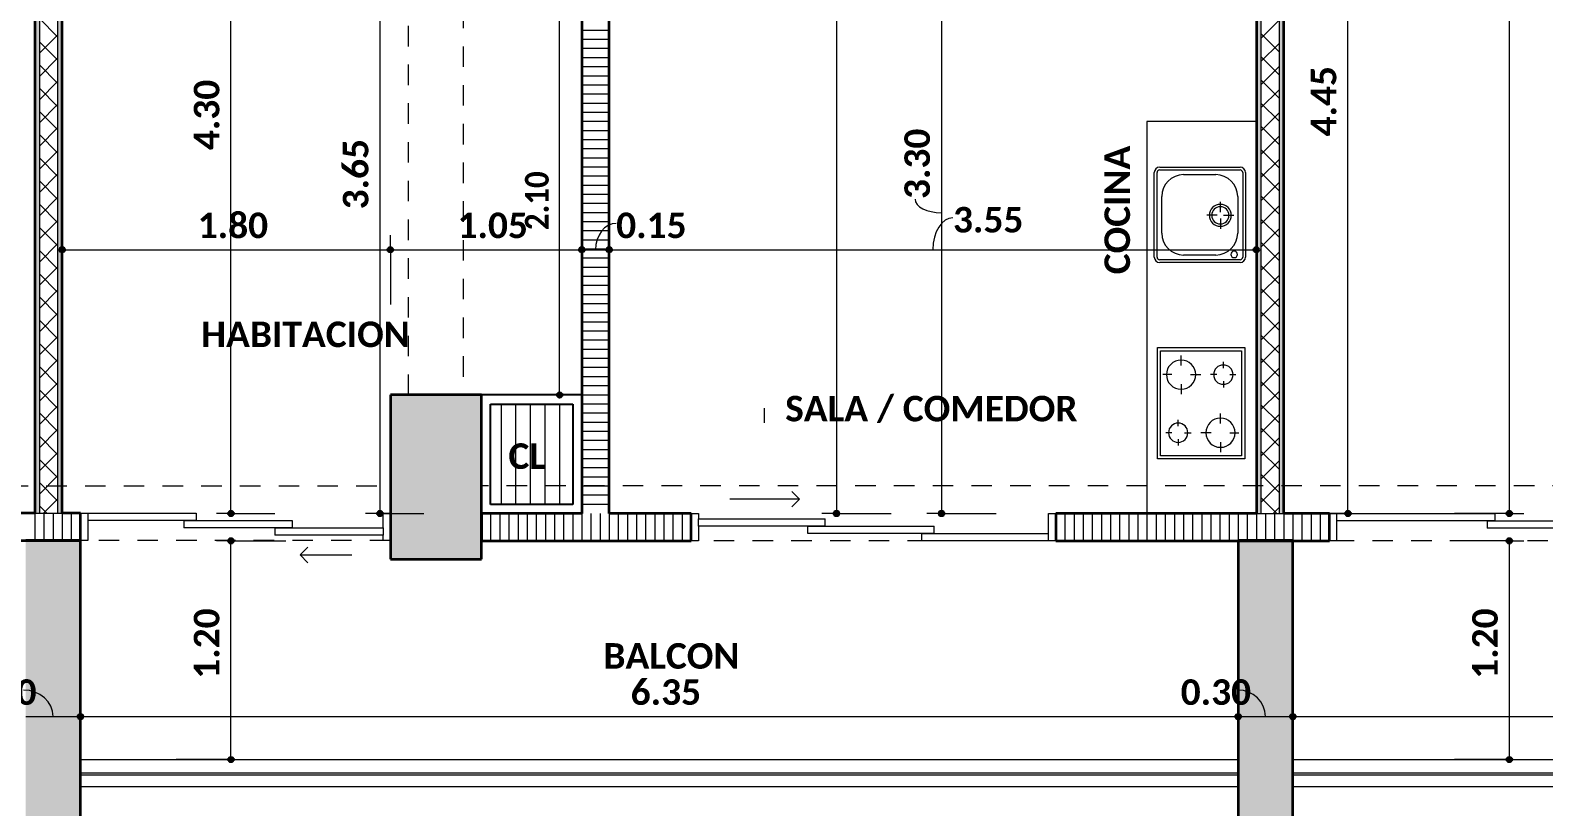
# Model space of a CAD drawing. Header units: metres. Extents: x -144 to 1000, y -717 to 29.
# Drawn here: x 602.01 to 610.31, y -569.48 to -565.22 of the extents above; entities that cross this region are included whole.
import ezdxf

# ---------------------------------------------------------------- set-up
doc = ezdxf.new("R2010")
doc.units = ezdxf.units.M
doc.linetypes.add('basculante modificado', pattern=[0.18, 0.1125, -0.0675])
doc.linetypes.add('Derribado', pattern=[0.36, 0.24, -0.12])
doc.layers.get('0').update_dxf_attribs({"color": 1})
for name, color, linetype, lineweight in [('A-ANNO-DIMS', 1, 'Continuous', 9), ('A-DETL', 1, 'Continuous', 9), ('A-DETL-GENF', 1, 'Continuous', 9), ('A-DETL-THIN', 1, 'Continuous', 9), ('A-DOOR', 1, 'Continuous', 9), ('A-DOOR-FRAM', 1, 'Continuous', 9), ('A-FLOR', 2, 'Continuous', 9), ('A-FLOR-HRAL', 1, 'Continuous', 9), ('A-GENM', 1, 'Continuous', 9), ('A-WALL', 4, 'Continuous', 9), ('G-ANNO-TEXT', 2, 'Continuous', 9), ('P-SANR-FIXT', 1, 'Continuous', 9), ('Q-SPCQ', 91, 'Continuous', 9), ('S-COLS', 7, 'Continuous', 9)]:
    doc.layers.add(name, color=color, linetype=linetype, lineweight=lineweight)
doc.layers.add('A-WALL-PATT', color=7, linetype='Continuous', lineweight=35, true_color=0x9c9c9c)
doc.styles.add('Calibri_B', font='calibrib.ttf', dxfattribs={"height": 0.165})
doc.styles.add('Calibri_B_5', font='calibrib.ttf', dxfattribs={"height": 0.66})
doc.styles.add('Calibri_B_6', font='calibrib.ttf', dxfattribs={"width": 0.9})

# ---------------------------------------------------------------- blocks, each defined once
blk = doc.blocks.new('P')
at = {"layer": 'A-ANNO-DIMS', "lineweight": 25}
h = blk.add_hatch(color=256, dxfattribs=at)
edge = h.paths.add_edge_path()
edge.add_arc((597.762, -503.4222), 0.015, 0, 360)
h = blk.add_hatch(color=256, dxfattribs=at)
edge = h.paths.add_edge_path()
edge.add_arc((599.5622, -503.4222), 0.015, 0, 360)
h = blk.add_hatch(color=256, dxfattribs=at)
edge = h.paths.add_edge_path()
edge.add_arc((599.5622, -503.4222), 0.015, 0, 360)
h = blk.add_hatch(color=256, dxfattribs=at)
edge = h.paths.add_edge_path()
edge.add_arc((600.6122, -503.4222), 0.015, 0, 360)
h = blk.add_hatch(color=256, dxfattribs=at)
edge = h.paths.add_edge_path()
edge.add_arc((600.6122, -503.4222), 0.015, 0, 360)
h = blk.add_hatch(color=256, dxfattribs=at)
edge = h.paths.add_edge_path()
edge.add_arc((600.7622, -503.4222), 0.015, 0, 360)
h = blk.add_hatch(color=256, dxfattribs=at)
edge = h.paths.add_edge_path()
edge.add_arc((600.7622, -503.4222), 0.015, 0, 360)
h = blk.add_hatch(color=256, dxfattribs=at)
edge = h.paths.add_edge_path()
edge.add_arc((604.3122, -503.4222), 0.015, 0, 360)
h = blk.add_hatch(color=256, dxfattribs=at)
edge = h.paths.add_edge_path()
edge.add_arc((600.4905, -504.2187), 0.015, 0, 360)
h = blk.add_hatch(color=256, dxfattribs=at)
edge = h.paths.add_edge_path()
edge.add_arc((598.6879, -504.8688), 0.015, 0, 360)
h = blk.add_hatch(color=256, dxfattribs=at)
edge = h.paths.add_edge_path()
edge.add_arc((599.5054, -504.8688), 0.015, 0, 360)
h = blk.add_hatch(color=256, dxfattribs=at)
edge = h.paths.add_edge_path()
edge.add_arc((602.0089, -504.8688), 0.015, 0, 360)
h = blk.add_hatch(color=256, dxfattribs=at)
edge = h.paths.add_edge_path()
edge.add_arc((602.5854, -504.8688), 0.015, 0, 360)
h = blk.add_hatch(color=256, dxfattribs=at)
edge = h.paths.add_edge_path()
edge.add_arc((604.8146, -504.8688), 0.015, 0, 360)
h = blk.add_hatch(color=256, dxfattribs=at)
edge = h.paths.add_edge_path()
edge.add_arc((605.6998, -504.8688), 0.015, 0, 360)
h = blk.add_hatch(color=256, dxfattribs=at)
edge = h.paths.add_edge_path()
edge.add_arc((598.6879, -505.0188), 0.015, 0, 360)
h = blk.add_hatch(color=256, dxfattribs=at)
edge = h.paths.add_edge_path()
edge.add_arc((605.6998, -505.0188), 0.015, 0, 360)
h = blk.add_hatch(color=256, dxfattribs=at)
edge = h.paths.add_edge_path()
edge.add_arc((597.862, -505.9826), 0.015, 0, 360)
h = blk.add_hatch(color=256, dxfattribs=at)
edge = h.paths.add_edge_path()
edge.add_arc((597.862, -505.9826), 0.015, 0, 360)
h = blk.add_hatch(color=256, dxfattribs=at)
edge = h.paths.add_edge_path()
edge.add_arc((604.2122, -505.9826), 0.015, 0, 360)
h = blk.add_hatch(color=256, dxfattribs=at)
edge = h.paths.add_edge_path()
edge.add_arc((604.2122, -505.9826), 0.015, 0, 360)
h = blk.add_hatch(color=256, dxfattribs=at)
edge = h.paths.add_edge_path()
edge.add_arc((604.5122, -505.9826), 0.015, 0, 360)
h = blk.add_hatch(color=256, dxfattribs=at)
edge = h.paths.add_edge_path()
edge.add_arc((604.5122, -505.9826), 0.015, 0, 360)
h = blk.add_hatch(color=256, dxfattribs=at)
edge = h.paths.add_edge_path()
edge.add_arc((598.6879, -506.2186), 0.015, 0, 360)
h = blk.add_hatch(color=256, dxfattribs=at)
edge = h.paths.add_edge_path()
edge.add_arc((605.6998, -506.2186), 0.015, 0, 360)
at = {"layer": 'A-WALL-PATT', "true_color": 0x747474}
blk.add_hatch(color=8, dxfattribs=at).paths.add_polyline_path([(597.612, -504.8677), (597.637, -504.8677), (597.637, -500.4187), (597.612, -500.4187), (597.612, -502.344)])
at = {"layer": 'A-WALL-PATT', "lineweight": 5, "true_color": 0x747474}
for points in [[(604.4372, -504.8688), (604.4622, -504.8688), (604.4622, -500.4187), (604.4372, -500.4187), (604.4372, -504.8517)], [(597.762, -504.8677), (597.762, -500.5437), (597.737, -500.5447), (597.737, -504.8677)]]:
    blk.add_hatch(color=8, dxfattribs=at).paths.add_polyline_path(points)
at = {"layer": 'A-WALL-PATT', "true_color": 0x747474}
h = blk.add_hatch(color=8, dxfattribs=at)
h.paths.add_polyline_path([(604.3372, -504.8688), (604.3372, -501.5687), (604.3122, -501.5687), (604.3122, -504.8688)])
h.paths.add_polyline_path([(604.3372, -501.4687), (604.3372, -500.5437), (604.3122, -500.5447), (604.3122, -501.4687)])
at = {"layer": 'A-WALL-PATT', "lineweight": 5, "true_color": 0x747474}
h = blk.add_hatch(color=8, dxfattribs=at)
h.paths.add_polyline_path([(604.2122, -506.7686), (604.5122, -506.7686), (604.5122, -505.0177), (604.2122, -505.0177), (604.2122, -506.3686)])
h.paths.add_polyline_path([(597.862, -506.7686), (597.862, -505.0177), (597.562, -505.0177), (597.562, -506.7686)])
at = {"layer": 'S-COLS', "true_color": 0x5b5b5b}
h = blk.add_hatch(color=251, dxfattribs=at)
h.paths.add_polyline_path([(591.8622, -505.1188), (592.3622, -505.1188), (592.3622, -504.2188), (591.8622, -504.2188), (591.8622, -504.9427)])
h.paths.add_polyline_path([(610.1601, -505.1188), (610.162, -505.1188), (610.162, -504.2188), (609.662, -504.2188), (609.662, -505.1188), (610.0712, -505.1188)])
h.paths.add_polyline_path([(600.0622, -505.1187), (600.0622, -504.2187), (599.5622, -504.2187), (599.5622, -505.1187)])
h.paths.add_polyline_path([(595.762, -497.4187), (597.7621, -497.4187), (597.7618, -496.9188), (596.062, -496.9188), (596.062, -494.7688), (597.7623, -494.7688), (597.7618, -494.2688), (595.762, -494.2688), (595.762, -497.3959)])
h.paths.add_polyline_path([(592.1348, -497.4187), (592.3621, -497.4187), (592.3621, -496.7188), (591.8621, -496.7188), (591.8621, -497.4187), (591.9232, -497.4187)])
h.paths.add_polyline_path([(600.0621, -497.4187), (600.0621, -496.5187), (599.5621, -496.5187), (599.5621, -497.4187)])
h.paths.add_polyline_path([(605.9709, -497.4187), (606.3623, -497.4187), (606.3623, -494.2687), (605.8623, -494.2687), (605.8623, -497.4187)])
h.paths.add_polyline_path([(609.7623, -497.4187), (610.1623, -497.4187), (610.1623, -496.7188), (609.7623, -496.7188), (609.7623, -496.9461)])
h.paths.add_polyline_path([(599.5623, -495.1688), (600.0623, -495.1688), (600.0623, -494.2688), (599.5623, -494.2688), (599.5623, -495.1468)])
h.paths.add_polyline_path([(592.137, -494.9688), (592.362, -494.9688), (592.362, -494.2677), (591.862, -494.2688), (591.862, -494.9688), (591.8813, -494.9688)])
h.paths.add_polyline_path([(609.8433, -494.9688), (610.1623, -494.9688), (610.1623, -494.2677), (609.7623, -494.2677), (609.7623, -494.9688)])
h.paths.add_polyline_path([(599.6372, -486.2688), (600.0622, -486.2688), (600.0622, -485.3688), (599.5622, -485.3688), (599.5622, -486.2688)])
h.paths.add_polyline_path([(609.9851, -486.2688), (610.1622, -486.2688), (610.1622, -485.3688), (609.6622, -485.3688), (609.6622, -486.2688), (609.9268, -486.2688)])
h.paths.add_polyline_path([(592.4922, -485.6688), (592.9622, -485.6688), (592.9622, -485.1688), (592.0622, -485.1688), (592.0622, -485.6688), (592.4872, -485.6688)])
at = {"layer": 'A-ANNO-DIMS'}
for p, q in [((602.0089, -498.9187), (602.0089, -504.8688)), ((605.6998, -504.8688), (605.6998, -499.1187)), ((604.8146, -504.8688), (604.8146, -500.4187)), ((598.6879, -504.8688), (598.6879, -500.5687)), ((599.5054, -504.8688), (599.5054, -501.2187)), ((602.5854, -501.5687), (602.5854, -504.8688)), ((600.4905, -504.2187), (600.4905, -502.1187)), ((597.762, -503.4222), (597.762, -503.1222)), ((600.6122, -503.4222), (600.6122, -503.1222)), ((600.6122, -503.4222), (600.6122, -503.1222)), ((600.7622, -503.4222), (600.7622, -503.1222)), ((600.7622, -503.4222), (600.7622, -503.1222)), ((604.3122, -503.4222), (604.3122, -503.1222)), ((599.5622, -503.4222), (599.5622, -503.3422)), ((599.5622, -503.4222), (599.5622, -503.3422)), ((597.762, -503.4222), (599.5622, -503.4222)), ((597.762, -503.4222), (597.762, -503.5022)), ((599.5622, -503.4222), (599.5622, -503.7222)), ((599.5622, -503.4222), (600.6122, -503.4222)), ((599.5622, -503.4222), (599.5622, -503.7222)), ((600.6122, -503.4222), (600.6122, -503.5022)), ((600.6122, -503.4222), (600.7622, -503.4222)), ((600.6122, -503.4222), (600.6122, -503.5022)), ((600.7622, -503.4222), (600.7622, -503.5022)), ((600.7622, -503.4222), (604.3122, -503.4222)), ((600.7622, -503.4222), (600.7622, -503.5022)), ((604.3122, -503.4222), (604.3122, -503.5022)), ((600.4905, -504.2187), (600.1905, -504.2187)), ((600.4905, -504.2187), (600.5705, -504.2187)), ((598.6879, -504.8688), (598.6079, -504.8688)), ((599.5054, -504.8688), (599.4254, -504.8688)), ((602.0089, -504.8688), (601.9289, -504.8688)), ((602.0089, -504.8688), (602.3089, -504.8688)), ((602.5854, -504.8688), (602.5054, -504.8688)), ((602.5854, -504.8688), (602.8854, -504.8688)), ((604.8146, -504.8688), (604.5146, -504.8688)), ((604.8146, -504.8688), (604.8946, -504.8688)), ((605.6998, -504.8688), (605.3998, -504.8688)), ((605.6998, -504.8688), (605.7798, -504.8688)), ((598.6879, -505.0188), (598.6079, -505.0188)), ((598.6879, -506.2186), (598.6879, -505.0188)), ((598.6879, -505.0188), (598.9879, -505.0188)), ((605.6998, -505.0188), (605.3998, -505.0188)), ((605.6998, -506.2186), (605.6998, -505.0188)), ((605.6998, -505.0188), (605.7798, -505.0188)), ((597.862, -505.9826), (597.862, -505.6826)), ((597.862, -505.9826), (597.862, -505.6826)), ((604.2122, -505.9826), (604.2122, -505.6826)), ((604.2122, -505.9826), (604.2122, -505.6826)), ((604.5122, -505.9826), (604.5122, -505.6826)), ((604.5122, -505.9826), (604.5122, -505.6826)), ((597.562, -505.9826), (597.862, -505.9826)), ((597.862, -505.9826), (597.862, -506.0626)), ((597.862, -505.9826), (604.2122, -505.9826)), ((597.862, -505.9826), (597.862, -506.0626)), ((604.2122, -505.9826), (604.2122, -506.0626)), ((604.2122, -505.9826), (604.5122, -505.9826)), ((604.2122, -505.9826), (604.2122, -506.0626)), ((604.5122, -505.9826), (604.5122, -506.0626)), ((604.5122, -505.9826), (610.012, -505.9826)), ((604.5122, -505.9826), (604.5122, -506.0626)), ((598.6879, -506.2186), (598.3879, -506.2186)), ((598.6879, -506.2186), (598.7679, -506.2186)), ((605.6998, -506.2186), (605.3998, -506.2186)), ((605.6998, -506.2186), (605.7798, -506.2186))]:
    blk.add_line(p, q, dxfattribs=at)
at = {"layer": 'A-ANNO-DIMS', "linetype": 'Derribado'}
for p, q in [((598.6879, -504.8688), (598.9879, -504.8688)), ((599.5054, -504.8688), (599.8054, -504.8688))]:
    blk.add_line(p, q, dxfattribs=at)
at = {"layer": 'A-ANNO-DIMS', "lineweight": 25}
for centre in [(597.762, -503.4222), (599.5622, -503.4222), (599.5622, -503.4222), (600.6122, -503.4222), (600.6122, -503.4222), (600.7622, -503.4222), (600.7622, -503.4222), (604.3122, -503.4222), (600.4905, -504.2187), (598.6879, -504.8688), (599.5054, -504.8688), (602.0089, -504.8688), (602.5854, -504.8688), (604.8146, -504.8688), (605.6998, -504.8688), (598.6879, -505.0188), (605.6998, -505.0188), (597.862, -505.9826), (597.862, -505.9826), (604.2122, -505.9826), (604.2122, -505.9826), (604.5122, -505.9826), (604.5122, -505.9826), (598.6879, -506.2186), (605.6998, -506.2186)]:
    blk.add_circle(centre, 0.015, dxfattribs=at)
at = {"layer": 'A-ANNO-DIMS'}
for centre, major_axis, ratio in [((602.5854, -503.1436), (-0.1451, 0), 0.517741), ((600.8008, -503.4222), (0, 0.1451), 0.783109), ((602.6481, -503.4222), (0, 0.176), 0.62984), ((597.549, -505.9826), (0.163, 0), 0.890148), ((604.2106, -505.9826), (0.1516, 0), 0.957293)]:
    blk.add_ellipse(centre, major_axis=major_axis, ratio=ratio, start_param=0, end_param=1.570796, dxfattribs=at)
at = {"layer": 'A-DETL', "color": 7, "linetype": 'basculante modificado'}
for p, q in [((599.6622, -504.2187), (599.6622, -497.4187)), ((599.9622, -497.4187), (599.9622, -504.2187)), ((592.3622, -504.7177), (599.5622, -504.7177)), ((609.662, -504.7177), (600.0622, -504.7177)), ((599.5622, -505.0177), (592.3622, -505.0177)), ((600.0612, -505.0177), (609.662, -505.0177))]:
    blk.add_line(p, q, dxfattribs=at)
at = {"layer": 'A-DETL', "color": 253, "true_color": 0xb6b6b6}
blk.add_line((601.6122, -504.2913), (601.6122, -504.3713), dxfattribs=at)
at = {"layer": 'A-DETL-GENF', "color": 251, "true_color": 0x535353}
for p, q in [((600.1708, -504.8188), (600.1708, -504.2687)), ((600.2508, -504.8188), (600.2508, -504.2687)), ((600.3308, -504.8188), (600.3308, -504.2687)), ((600.4108, -504.8188), (600.4108, -504.2687)), ((600.4908, -504.8188), (600.4908, -504.2687))]:
    blk.add_line(p, q, dxfattribs=at)
at = {"layer": 'A-DETL-THIN'}
for p, q in [((600.5622, -504.2687), (600.1122, -504.2687)), ((600.1122, -504.2687), (600.1122, -504.8188)), ((600.5622, -504.8188), (600.5622, -504.2687)), ((600.1122, -504.8188), (600.5622, -504.8188))]:
    blk.add_line(p, q, dxfattribs=at)
at = {"layer": 'A-DOOR'}
for p, q in [((601.8066, -504.7901), (601.4232, -504.7901)), ((601.8066, -504.7901), (601.7642, -504.7477)), ((601.8066, -504.7901), (601.7642, -504.8325)), ((599.0678, -505.0963), (599.1102, -505.0539)), ((599.0678, -505.0963), (599.1102, -505.1388)), ((599.0678, -505.0963), (599.3511, -505.0963))]:
    blk.add_line(p, q, dxfattribs=at)
at = {"layer": 'A-DOOR-FRAM', "lineweight": 15}
for p, q in [((597.8622, -504.8677), (597.9022, -504.8677)), ((599.5222, -504.9477), (599.5222, -504.8677)), ((599.5222, -504.8677), (599.5622, -504.8677)), ((601.2122, -504.8688), (601.2522, -504.8688)), ((601.2522, -504.8688), (601.2522, -504.8988)), ((603.1722, -504.8688), (603.2122, -504.8688)), ((603.1722, -504.9788), (603.1722, -504.8688)), ((604.7124, -504.8688), (604.7524, -504.8688)), ((597.9022, -504.9077), (597.9022, -505.0177)), ((601.2522, -504.9388), (601.2522, -505.0188)), ((604.7524, -504.9088), (604.7524, -505.0188)), ((597.9022, -505.0177), (597.8622, -505.0177)), ((599.5222, -505.0177), (599.5222, -504.9877)), ((599.5622, -505.0177), (599.5222, -505.0177)), ((601.2522, -505.0188), (601.2122, -505.0188)), ((603.2122, -505.0188), (603.1722, -505.0188)), ((604.7524, -505.0188), (604.7124, -505.0188))]:
    blk.add_line(p, q, dxfattribs=at)
at = {"layer": 'A-DOOR-FRAM'}
for p, q in [((597.9022, -504.8677), (598.4964, -504.8677)), ((597.9022, -504.8677), (597.9022, -504.9077)), ((598.4964, -504.8677), (598.4964, -504.9077)), ((604.7524, -504.8688), (605.6199, -504.8688)), ((604.7524, -504.8688), (604.7524, -504.9088)), ((605.6199, -504.8688), (605.6199, -504.9088)), ((598.4964, -504.9077), (597.9022, -504.9077)), ((598.4289, -504.9077), (599.023, -504.9077)), ((598.4289, -504.9077), (598.4289, -504.9477)), ((599.023, -504.9477), (598.4289, -504.9477)), ((598.928, -504.9477), (599.5222, -504.9477)), ((598.928, -504.9477), (598.928, -504.9877)), ((599.023, -504.9077), (599.023, -504.9477)), ((599.5222, -504.9477), (599.5222, -504.9877)), ((601.2522, -504.8988), (601.9464, -504.8988)), ((601.2522, -504.9388), (601.2522, -504.8988)), ((601.9464, -504.9388), (601.2522, -504.9388)), ((601.8514, -504.9388), (602.5455, -504.9388)), ((601.8514, -504.9788), (601.8514, -504.9388)), ((601.9464, -504.9388), (601.9464, -504.8988)), ((602.5455, -504.9788), (602.5455, -504.9388)), ((605.6199, -504.9088), (604.7524, -504.9088)), ((605.579, -504.9088), (606.4465, -504.9088)), ((605.579, -504.9088), (605.579, -504.9488)), ((606.4465, -504.9488), (605.579, -504.9488)), ((599.5222, -504.9877), (598.928, -504.9877)), ((602.5455, -504.9788), (601.8514, -504.9788)), ((602.478, -504.9788), (603.1722, -504.9788)), ((602.478, -505.0188), (602.478, -504.9788)), ((603.1722, -505.0188), (602.478, -505.0188)), ((603.1722, -505.0188), (603.1722, -504.9788))]:
    blk.add_line(p, q, dxfattribs=at)
at = {"layer": 'A-FLOR'}
for p, q in [((604.3122, -502.7188), (603.7122, -502.7188)), ((603.7122, -502.7188), (603.7122, -504.8688))]:
    blk.add_line(p, q, dxfattribs=at)
at = {"layer": 'A-FLOR-HRAL'}
for p, q in [((604.2122, -506.2926), (597.862, -506.2926)), ((604.2122, -506.3046), (597.862, -506.3046)), ((610.0712, -506.2926), (604.5122, -506.2926)), ((610.0832, -506.3046), (604.5122, -506.3046))]:
    blk.add_line(p, q, dxfattribs=at)
at = {"layer": 'A-GENM', "lineweight": 25}
for p, q in [((600.0622, -504.2187), (600.0622, -504.8688)), ((600.6122, -504.2187), (600.0622, -504.2187)), ((600.6122, -504.8688), (600.6122, -504.2187)), ((600.1122, -504.8188), (600.1122, -504.2687)), ((600.1122, -504.2687), (600.5622, -504.2687)), ((600.5622, -504.2687), (600.5622, -504.8188)), ((600.0622, -504.8688), (600.6122, -504.8688)), ((600.5622, -504.8188), (600.1122, -504.8188))]:
    blk.add_line(p, q, dxfattribs=at)
at = {"layer": 'A-WALL', "lineweight": 35}
for p, q in [((597.612, -500.4187), (597.612, -504.8677)), ((604.4622, -504.8688), (604.4622, -500.4187)), ((597.762, -504.8677), (597.762, -500.5687)), ((604.3122, -501.5687), (604.3122, -504.8688)), ((600.6122, -502.1187), (600.6122, -504.8688)), ((600.7622, -504.8688), (600.7622, -502.1187)), ((597.612, -504.8677), (597.312, -504.8677)), ((597.8622, -504.8677), (597.762, -504.8677)), ((597.8622, -505.0177), (597.8622, -504.8677)), ((600.6122, -504.8688), (600.0622, -504.8688)), ((600.0622, -504.8688), (600.0622, -505.0188)), ((601.2122, -504.8688), (600.7622, -504.8688)), ((601.2122, -505.0188), (601.2122, -504.8688)), ((604.3122, -504.8688), (603.2122, -504.8688)), ((603.2122, -504.8688), (603.2122, -505.0188)), ((604.7124, -504.8688), (604.4622, -504.8688)), ((604.7124, -505.0188), (604.7124, -504.8688)), ((597.312, -505.0177), (597.8622, -505.0177)), ((597.862, -505.0177), (597.562, -505.0177)), ((597.862, -506.7686), (597.862, -505.0177)), ((600.0622, -505.0188), (601.2122, -505.0188)), ((603.2122, -505.0188), (604.7124, -505.0188)), ((604.5122, -505.0177), (604.2122, -505.0177)), ((604.2122, -505.0177), (604.2122, -506.7686)), ((604.5122, -506.7686), (604.5122, -505.0177))]:
    blk.add_line(p, q, dxfattribs=at)
at = {"layer": 'A-WALL'}
for p, q in [((597.637, -500.4437), (597.637, -504.8677)), ((604.4372, -500.4437), (604.4372, -504.8688)), ((597.737, -500.5437), (597.737, -504.8677)), ((604.3372, -500.5437), (604.3372, -504.8688)), ((597.612, -504.8677), (597.762, -504.8677)), ((604.3122, -504.8688), (604.4622, -504.8688)), ((597.862, -506.2186), (604.2122, -506.2186)), ((604.5122, -506.2186), (610.012, -506.2186)), ((604.2122, -506.3686), (597.862, -506.3686)), ((610.162, -506.3686), (604.5122, -506.3686))]:
    blk.add_line(p, q, dxfattribs=at)
at = {"layer": 'A-WALL-PATT', "color": 1, "lineweight": 5, "true_color": 0xff0000}
for p, q in [((597.737, -502.2537), (597.637, -502.1537)), ((604.3372, -502.2625), (604.4372, -502.1625)), ((604.4372, -502.3354), (604.3372, -502.2354)), ((597.637, -502.3441), (597.737, -502.2441)), ((597.737, -502.381), (597.637, -502.281)), ((604.3372, -502.3898), (604.4372, -502.2898)), ((597.637, -502.4714), (597.737, -502.3714)), ((604.4372, -502.4626), (604.3372, -502.3626)), ((597.737, -502.5083), (597.637, -502.4083)), ((604.3372, -502.517), (604.4372, -502.417)), ((597.637, -502.5987), (597.737, -502.4987)), ((597.737, -502.6355), (597.637, -502.5355)), ((604.4372, -502.5899), (604.3372, -502.4899)), ((604.3372, -502.6443), (604.4372, -502.5443)), ((597.637, -502.726), (597.737, -502.626)), ((604.4372, -502.7172), (604.3372, -502.6172)), ((597.737, -502.7628), (597.637, -502.6628)), ((604.3372, -502.7716), (604.4372, -502.6716)), ((597.637, -502.8533), (597.737, -502.7533)), ((597.737, -502.8901), (597.637, -502.7901)), ((604.4372, -502.8445), (604.3372, -502.7445)), ((604.3372, -502.8989), (604.4372, -502.7989)), ((597.637, -502.9805), (597.737, -502.8805)), ((604.4372, -502.9718), (604.3372, -502.8718)), ((597.737, -503.0174), (597.637, -502.9174)), ((604.3372, -503.0262), (604.4372, -502.9262)), ((597.637, -503.1078), (597.737, -503.0078)), ((597.737, -503.1447), (597.637, -503.0447)), ((604.4372, -503.099), (604.3372, -502.999)), ((604.3372, -503.1534), (604.4372, -503.0534)), ((597.637, -503.2351), (597.737, -503.1351)), ((604.4372, -503.2263), (604.3372, -503.1263)), ((597.737, -503.2719), (597.637, -503.1719)), ((604.3372, -503.2807), (604.4372, -503.1807)), ((597.637, -503.3624), (597.737, -503.2624)), ((597.737, -503.3992), (597.637, -503.2992)), ((604.4372, -503.3536), (604.3372, -503.2536)), ((604.3372, -503.408), (604.4372, -503.308)), ((597.637, -503.4897), (597.737, -503.3897)), ((604.4372, -503.4809), (604.3372, -503.3809)), ((597.737, -503.5265), (597.637, -503.4265)), ((604.3372, -503.5353), (604.4372, -503.4353)), ((597.637, -503.6169), (597.737, -503.5169)), ((597.737, -503.6538), (597.637, -503.5538)), ((604.4372, -503.6081), (604.3372, -503.5081)), ((604.3372, -503.6626), (604.4372, -503.5626)), ((597.637, -503.7442), (597.737, -503.6442)), ((604.4372, -503.7354), (604.3372, -503.6354)), ((597.737, -503.7811), (597.637, -503.6811)), ((604.3372, -503.7898), (604.4372, -503.6898)), ((597.637, -503.8715), (597.737, -503.7715)), ((597.737, -503.9083), (597.637, -503.8083)), ((604.4372, -503.8627), (604.3372, -503.7627)), ((604.3372, -503.9171), (604.4372, -503.8171)), ((604.4372, -503.99), (604.3372, -503.89)), ((597.637, -503.9988), (597.737, -503.8988)), ((597.737, -504.0356), (597.637, -503.9356)), ((604.3372, -504.0444), (604.4372, -503.9444)), ((597.637, -504.126), (597.737, -504.026)), ((597.737, -504.1629), (597.637, -504.0629)), ((604.4372, -504.1173), (604.3372, -504.0173)), ((604.3372, -504.1717), (604.4372, -504.0717)), ((604.4372, -504.2445), (604.3372, -504.1445)), ((597.637, -504.2533), (597.737, -504.1533)), ((597.737, -504.2902), (597.637, -504.1902)), ((604.3372, -504.299), (604.4372, -504.199)), ((597.637, -504.3806), (597.737, -504.2806)), ((604.4372, -504.3718), (604.3372, -504.2718)), ((597.737, -504.4175), (597.637, -504.3175)), ((604.3372, -504.4262), (604.4372, -504.3262)), ((597.637, -504.5079), (597.737, -504.4079)), ((597.737, -504.5447), (597.637, -504.4447)), ((604.4372, -504.4991), (604.3372, -504.3991)), ((604.3372, -504.5535), (604.4372, -504.4535)), ((597.637, -504.6352), (597.737, -504.5352)), ((604.4372, -504.6264), (604.3372, -504.5264)), ((597.737, -504.672), (597.637, -504.572)), ((604.3372, -504.6808), (604.4372, -504.5808)), ((597.637, -504.7624), (597.737, -504.6624)), ((597.737, -504.7993), (597.637, -504.6993)), ((604.4372, -504.7537), (604.3372, -504.6537)), ((604.3372, -504.8081), (604.4372, -504.7081)), ((597.659, -504.8677), (597.737, -504.7897)), ((604.425, -504.8688), (604.3372, -504.7809)), ((597.6781, -504.8677), (597.637, -504.8266)), ((604.4038, -504.8688), (604.4372, -504.8354))]:
    blk.add_line(p, q, dxfattribs=at)
at = {"layer": 'A-WALL-PATT', "color": 8, "lineweight": 5, "true_color": 0x727272}
for p, q in [((600.7622, -502.2188), (600.6122, -502.2188)), ((600.7622, -502.2688), (600.6122, -502.2688)), ((600.7622, -502.3188), (600.6122, -502.3188)), ((600.7622, -502.3688), (600.6122, -502.3688)), ((600.7622, -502.4188), (600.6122, -502.4188)), ((600.7622, -502.4688), (600.6122, -502.4688)), ((600.7622, -502.5188), (600.6122, -502.5188)), ((600.7622, -502.5688), (600.6122, -502.5688)), ((600.7622, -502.6188), (600.6122, -502.6188)), ((600.7622, -502.6688), (600.6122, -502.6688)), ((600.7622, -502.7188), (600.6122, -502.7188)), ((600.7622, -502.7688), (600.6122, -502.7688)), ((600.7622, -502.8188), (600.6122, -502.8188)), ((600.7622, -502.8688), (600.6122, -502.8688)), ((600.7622, -502.9188), (600.6122, -502.9188)), ((600.7622, -502.9688), (600.6122, -502.9688)), ((600.7622, -503.0188), (600.6122, -503.0188)), ((600.7622, -503.0688), (600.6122, -503.0688)), ((600.7622, -503.1188), (600.6122, -503.1188)), ((600.7622, -503.1688), (600.6122, -503.1688)), ((600.7622, -503.2188), (600.6122, -503.2188)), ((600.7622, -503.2688), (600.6122, -503.2688)), ((600.7622, -503.3188), (600.6122, -503.3188)), ((600.7622, -503.3688), (600.6122, -503.3688)), ((600.7622, -503.4188), (600.6122, -503.4188)), ((600.7622, -503.4688), (600.6122, -503.4688)), ((600.7622, -503.5188), (600.6122, -503.5188)), ((600.7622, -503.5688), (600.6122, -503.5688)), ((600.7622, -503.6188), (600.6122, -503.6188)), ((600.7622, -503.6688), (600.6122, -503.6688)), ((600.7622, -503.7188), (600.6122, -503.7188)), ((600.7622, -503.7688), (600.6122, -503.7688)), ((600.7622, -503.8188), (600.6122, -503.8188)), ((600.7622, -503.8688), (600.6122, -503.8688)), ((600.7622, -503.9188), (600.6122, -503.9188)), ((600.7622, -503.9688), (600.6122, -503.9688)), ((600.7622, -504.0188), (600.6122, -504.0188)), ((600.7622, -504.0688), (600.6122, -504.0688)), ((600.7622, -504.1188), (600.6122, -504.1188)), ((600.7622, -504.1688), (600.6122, -504.1688)), ((600.7622, -504.2188), (600.6122, -504.2188)), ((600.7622, -504.2688), (600.6122, -504.2688)), ((600.7622, -504.3188), (600.6122, -504.3188)), ((600.7622, -504.3688), (600.6122, -504.3688)), ((600.7622, -504.4188), (600.6122, -504.4188)), ((600.7622, -504.4688), (600.6122, -504.4688)), ((600.7622, -504.5188), (600.6122, -504.5188)), ((600.7622, -504.5688), (600.6122, -504.5688)), ((600.7622, -504.6188), (600.6122, -504.6188)), ((600.7622, -504.6688), (600.6122, -504.6688)), ((600.7622, -504.7188), (600.6122, -504.7188)), ((600.7622, -504.7688), (600.6122, -504.7688)), ((597.6118, -504.8677), (597.6118, -505.0177)), ((597.6618, -504.8677), (597.6618, -505.0177)), ((597.7118, -504.8677), (597.7118, -505.0177)), ((597.7618, -504.8677), (597.7618, -505.0177)), ((597.8118, -504.8677), (597.8118, -505.0177)), ((597.8618, -504.8677), (597.8618, -505.0177)), ((600.0622, -504.8688), (600.0622, -505.0188)), ((600.1122, -504.8688), (600.1122, -505.0188)), ((600.1622, -504.8688), (600.1622, -505.0188)), ((600.2122, -504.8688), (600.2122, -505.0188)), ((600.2622, -504.8688), (600.2622, -505.0188)), ((600.3122, -504.8688), (600.3122, -505.0188)), ((600.3622, -504.8688), (600.3622, -505.0188)), ((600.4122, -504.8688), (600.4122, -505.0188)), ((600.4622, -504.8688), (600.4622, -505.0188)), ((600.5122, -504.8688), (600.5122, -505.0188)), ((600.5622, -504.8688), (600.5622, -505.0188)), ((600.7622, -504.8188), (600.6122, -504.8188)), ((600.6122, -504.8688), (600.6122, -505.0188)), ((600.6622, -504.8688), (600.6622, -505.0188)), ((600.7122, -504.8688), (600.7122, -505.0188)), ((600.7622, -504.8688), (600.7622, -505.0188)), ((600.8122, -504.8688), (600.8122, -505.0188)), ((600.8622, -504.8688), (600.8622, -505.0188)), ((600.9122, -504.8688), (600.9122, -505.0188)), ((600.9622, -504.8688), (600.9622, -505.0188)), ((601.0122, -504.8688), (601.0122, -505.0188)), ((601.0622, -504.8688), (601.0622, -505.0188)), ((601.1122, -504.8688), (601.1122, -505.0188)), ((601.1622, -504.8688), (601.1622, -505.0188)), ((603.2122, -504.8688), (603.2122, -505.0188)), ((603.2622, -504.8688), (603.2622, -505.0187)), ((603.3122, -504.8688), (603.3122, -505.0187)), ((603.3622, -504.8688), (603.3622, -505.0186)), ((603.4122, -504.8688), (603.4122, -505.0186)), ((603.4622, -504.8688), (603.4622, -505.0186)), ((603.5122, -504.8688), (603.5122, -505.0185)), ((603.5622, -504.8688), (603.5622, -505.0185)), ((603.6122, -504.8688), (603.6122, -505.0185)), ((603.6622, -504.8688), (603.6622, -505.0184)), ((603.7122, -504.8688), (603.7122, -505.0184)), ((603.7622, -504.8688), (603.7622, -505.0184)), ((603.8122, -504.8688), (603.8122, -505.0183)), ((603.8622, -504.8688), (603.8622, -505.0183)), ((603.9122, -504.8688), (603.9122, -505.0183)), ((603.9622, -504.8688), (603.9622, -505.0182)), ((604.0122, -504.8688), (604.0122, -505.0182)), ((604.0622, -504.8688), (604.0622, -505.0182)), ((604.1122, -504.8688), (604.1122, -505.0181)), ((604.1622, -504.8688), (604.1622, -505.0181)), ((604.2122, -504.8688), (604.2122, -505.018)), ((604.2622, -504.8688), (604.2622, -505.018)), ((604.3122, -504.8688), (604.3122, -505.018)), ((604.3622, -504.8688), (604.3622, -505.0179)), ((604.4122, -504.8688), (604.4122, -505.0179)), ((604.4622, -504.8688), (604.4622, -505.0179)), ((604.5122, -504.8688), (604.5122, -505.0178)), ((604.5622, -504.8688), (604.5622, -505.0178)), ((604.6122, -504.8688), (604.6122, -505.0178)), ((604.6622, -504.8688), (604.6622, -505.0177)), ((604.7122, -504.8688), (604.7122, -505.0177))]:
    blk.add_line(p, q, dxfattribs=at)
at = {"layer": 'P-SANR-FIXT'}
for p, q in [((603.7824, -502.9688), (604.2224, -502.9688)), ((603.7824, -502.9838), (604.2224, -502.9838)), ((603.7524, -503.462), (603.7524, -502.9988)), ((603.7674, -503.462), (603.7674, -502.9988)), ((603.9128, -503.0099), (604.0896, -503.0099)), ((604.2374, -502.9988), (604.2374, -503.462)), ((604.2524, -502.9988), (604.2524, -503.462)), ((603.7928, -503.3309), (603.7928, -503.1299)), ((604.2096, -503.1299), (604.2096, -503.3309)), ((604.0964, -503.233), (604.04, -503.233)), ((604.1145, -503.2149), (604.1145, -503.1585)), ((604.1325, -503.233), (604.189, -503.233)), ((604.1145, -503.251), (604.1145, -503.3074)), ((604.2224, -503.477), (603.7824, -503.477)), ((604.0896, -503.4509), (603.9128, -503.4509)), ((604.2224, -503.492), (603.7824, -503.492))]:
    blk.add_line(p, q, dxfattribs=at)
for centre, radius, start, end in [((603.7824, -502.9988), 0.03, 90, 180), ((603.7824, -502.9988), 0.015, 90, 180), ((604.2224, -502.9988), 0.03, 0, 90), ((604.2224, -502.9988), 0.015, 0, 90), ((603.9128, -503.1299), 0.12, 90, 180), ((604.0896, -503.1299), 0.12, 0, 90), ((604.1145, -503.233), 0.0599, 90, 270), ((604.1145, -503.233), 0.0474, 90, 270), ((604.1145, -503.233), 0.0599, 270, 90), ((604.1145, -503.233), 0.0474, 270, 90), ((603.9128, -503.3309), 0.12, 180, 270), ((604.0896, -503.3309), 0.12, 270, 0), ((603.7824, -503.462), 0.03, 180, 270), ((603.7824, -503.462), 0.015, 180, 270), ((604.1907, -503.4472), 0.0181, 90, 270), ((604.1907, -503.4472), 0.0181, 270, 90), ((604.2224, -503.462), 0.015, 270, 0), ((604.2224, -503.462), 0.03, 270, 0)]:
    blk.add_arc(centre, radius, start, end, dxfattribs=at)
at = {"layer": 'Q-SPCQ'}
for p, q in [((603.7705, -503.9589), (604.2484, -503.9589)), ((603.7705, -504.5688), (603.7705, -503.9589)), ((603.7868, -503.9763), (604.2303, -503.9763)), ((603.7868, -504.5521), (603.7868, -503.9763)), ((604.2303, -503.9763), (604.2303, -504.5521)), ((604.2484, -503.9589), (604.2484, -504.5688)), ((603.8992, -504.0564), (603.8992, -504.0014)), ((604.131, -504.072), (604.131, -504.0369)), ((603.8484, -504.1072), (603.7984, -504.1072)), ((603.95, -504.1072), (604.0072, -504.1072)), ((604.0959, -504.1072), (604.0608, -504.1072)), ((604.131, -504.1423), (604.131, -504.1775)), ((604.1662, -504.1072), (604.1995, -504.1072)), ((603.8992, -504.1597), (603.8992, -504.2147)), ((603.8833, -504.3906), (603.8833, -504.3555)), ((604.1152, -504.375), (604.1152, -504.32)), ((603.8482, -504.4258), (603.8149, -504.4258)), ((603.8833, -504.4609), (603.8833, -504.4961)), ((603.9185, -504.4258), (603.9536, -504.4258)), ((604.0644, -504.4258), (604.0072, -504.4258)), ((604.1152, -504.4766), (604.1152, -504.5316)), ((604.166, -504.4258), (604.216, -504.4258)), ((604.2303, -504.5521), (603.7868, -504.5521)), ((604.2484, -504.5688), (603.7705, -504.5688))]:
    blk.add_line(p, q, dxfattribs=at)
for centre, radius, start, end in [((603.8992, -504.1072), 0.08, 90, 270), ((603.8992, -504.1072), 0.08, 270, 90), ((604.131, -504.1072), 0.053, 90, 270), ((604.131, -504.1072), 0.053, 270, 90), ((603.8833, -504.4258), 0.053, 90, 270), ((603.8833, -504.4258), 0.053, 270, 90), ((604.1152, -504.4258), 0.08, 90, 270), ((604.1152, -504.4258), 0.08, 270, 90)]:
    blk.add_arc(centre, radius, start, end, dxfattribs=at)
at = {"layer": 'S-COLS', "lineweight": 35}
for p, q in [((600.0622, -504.2187), (599.5622, -504.2187)), ((599.5622, -504.2187), (599.5622, -505.1187)), ((600.0622, -505.1187), (600.0622, -504.2187)), ((599.5622, -505.1187), (600.0622, -505.1187))]:
    blk.add_line(p, q, dxfattribs=at)
at = {"layer": 'A-ANNO-DIMS', "attachment_point": 1, "rotation": 90, "line_spacing_factor": 1.158048}
for s, insert, char_height, width, style in [('4.45', (604.6105, -502.8004), 0.14, 0.376134, 'Calibri_B_5'), ('4.30', (598.4839, -502.8754), 0.14, 0.376134, 'Calibri_B_5'), ('3.30', (602.3814, -503.1436), 0.14, 0.376134, 'Calibri_B_5'), ('3.65', (599.3013, -503.2004), 0.14, 0.376134, 'Calibri_B_5'), ('2.10', (600.3004, -503.3142), 0.13, 0.349267, 'Calibri_B_6'), ('1.20', (598.4839, -505.7754), 0.14, 0.376134, 'Calibri_B_5'), ('1.20', (605.4958, -505.7754), 0.14, 0.376134, 'Calibri_B_5')]:
    blk.add_mtext(s, dxfattribs=dict(at, insert=insert, char_height=char_height, width=width, style=style))
at = {"layer": 'A-ANNO-DIMS', "char_height": 0.14, "width": 0.376134, "attachment_point": 1, "line_spacing_factor": 1.158048, "style": 'Calibri_B_5'}
for s, insert in [('1.80', (598.5054, -503.2181)), ('1.05', (599.9305, -503.2181)), ('0.15', (600.8008, -503.2181)), ('3.55', (602.6481, -503.1872)), ('0.30', (597.2356, -505.7785)), ('6.35', (600.8804, -505.7785)), ('0.30', (603.8972, -505.7785))]:
    blk.add_mtext(s, dxfattribs=dict(at, insert=insert))
at = {"layer": 'G-ANNO-TEXT', "style": 'Calibri_B'}
blk.add_text('COCINA', height=0.14, rotation=90, dxfattribs=at).set_placement((603.6188, -503.5563))
for s, p in [('HABITACION', (598.5246, -503.9559)), ('SALA / COMEDOR', (601.7277, -504.3634)), ('CL', (600.2097, -504.6241)), ('BALCON', (600.7306, -505.7201))]:
    blk.add_text(s, height=0.14, dxfattribs=at).set_placement(p)

msp = doc.modelspace()

# ---------------------------------------------------------------- block references
at = {"color": 3}
msp.add_blockref('P', (4.4238, -63.007), dxfattribs=at)

doc.saveas('drawing.dxf')
